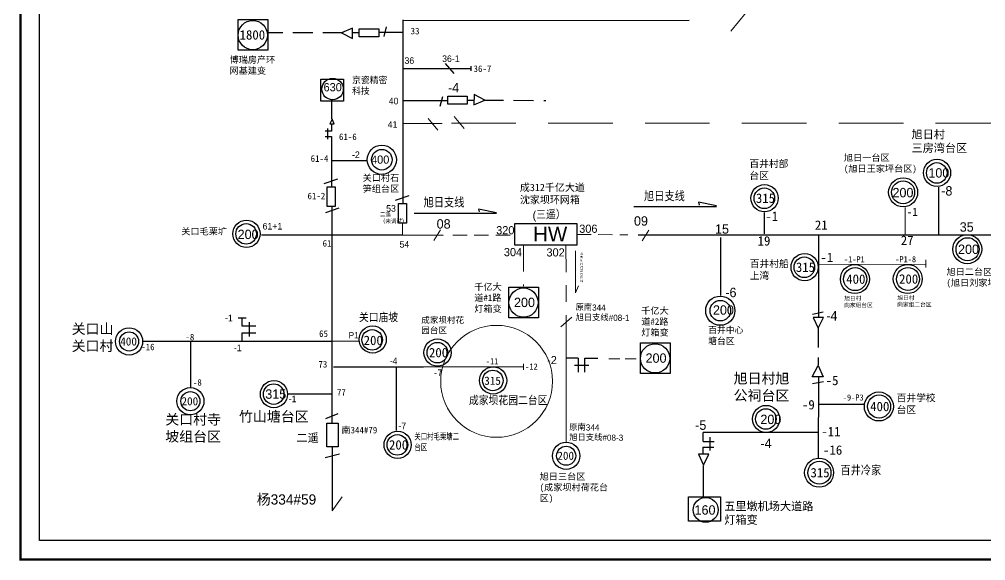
# Model space of a CAD drawing. Extents: x -141 to 255, y -79 to 179.
# Drawn here: x -140.9 to 95.8, y -79.3 to 53.1 of the extents above; entities that cross this region are included whole.
import ezdxf

# ---------------------------------------------------------------- set-up
doc = ezdxf.new("R2010")
doc.units = 0
doc.header["$LTSCALE"] = 0.774411
doc.linetypes.add('DASHED2', pattern=[9.525, 6.35, -3.175])
doc.layers.get('0').update_dxf_attribs({"linetype": 'CONTINUOUS'})
doc.styles.add('hztxt_txtstyle_0.00_0_0', font='', dxfattribs={"bigfont": 'hztxt.shx'})
doc.styles.add('hztxt_txtstyle_1.50_0_0', font='', dxfattribs={"height": 1.5, "bigfont": 'hztxt.shx'})
doc.styles.add('hztxt_txtstyle_1.60_0_0', font='', dxfattribs={"height": 1.6, "bigfont": 'hztxt.shx'})
doc.styles.add('hztxt_txtstyle_1.75_0_0', font='', dxfattribs={"height": 1.75, "bigfont": 'hztxt.shx'})
doc.styles.add('hztxt_txtstyle_1.80_0_0', font='', dxfattribs={"height": 1.8, "bigfont": 'hztxt.shx'})
doc.styles.add('hztxt_txtstyle_100.00_0_0100', font='', dxfattribs={"height": 100, "bigfont": 'hztxt.shx'})
doc.styles.add('hztxt_txtstyle_2.00_0_0', font='', dxfattribs={"height": 2, "bigfont": 'hztxt.shx'})
doc.styles.add('hztxt_txtstyle_2.30_0_0', font='', dxfattribs={"height": 2.3, "bigfont": 'hztxt.shx'})
doc.styles.add('hztxt_txtstyle_200.00_0_0200', font='', dxfattribs={"height": 200, "bigfont": 'hztxt.shx'})
doc.styles.add('SimSun_txtstyle_2.00_0_0', font='simsun.ttc', dxfattribs={"height": 2})
doc.styles.add('仿宋_txtstyle_1.50_0_0', font='simsun.ttc', dxfattribs={"height": 1.5})
doc.styles.add('仿宋_txtstyle_1.60_0_0', font='simsun.ttc', dxfattribs={"height": 1.6})
doc.styles.add('仿宋_txtstyle_150.00_0_0150', font='simsun.ttc', dxfattribs={"height": 150})
doc.styles.add('仿宋_txtstyle_2.00_0_0', font='simsun.ttc', dxfattribs={"height": 2})
doc.styles.add('宋体_txtstyle_0.50_0_0', font='SIMSUN.TTC', dxfattribs={"height": 0.5})
doc.styles.add('宋体_txtstyle_1.00_0_0', font='SIMSUN.TTC', dxfattribs={"height": 1})
doc.styles.add('宋体_txtstyle_1.50_0_0', font='SIMSUN.TTC', dxfattribs={"height": 1.5})
doc.styles.add('宋体_txtstyle_100.00_0_0100', font='SIMSUN.TTC', dxfattribs={"height": 100})
doc.styles.add('宋体_txtstyle_2.00_0_0', font='SIMSUN.TTC', dxfattribs={"height": 2})
doc.styles.add('宋体_txtstyle_2.30_0_0', font='SIMSUN.TTC', dxfattribs={"height": 2.3})
doc.styles.get('hztxt_txtstyle_0.00_0_0').set_extended_font_data('hztxt')
doc.styles.get('hztxt_txtstyle_1.50_0_0').set_extended_font_data('hztxt')
doc.styles.get('hztxt_txtstyle_1.60_0_0').set_extended_font_data('hztxt')
doc.styles.get('hztxt_txtstyle_1.75_0_0').set_extended_font_data('hztxt')
doc.styles.get('hztxt_txtstyle_1.80_0_0').set_extended_font_data('hztxt')
doc.styles.get('hztxt_txtstyle_100.00_0_0100').set_extended_font_data('hztxt')
doc.styles.get('hztxt_txtstyle_2.00_0_0').set_extended_font_data('hztxt')
doc.styles.get('hztxt_txtstyle_2.30_0_0').set_extended_font_data('hztxt')
doc.styles.get('hztxt_txtstyle_200.00_0_0200').set_extended_font_data('hztxt')

msp = doc.modelspace()

# ---------------------------------------------------------------- linework, layer by layer
at = {"color": 7, "linetype": 'Continuous', "lineweight": 0, "ltscale": 1.996058}
msp.add_line((37.16, 54.83), (33.37, 50.24), dxfattribs=at)
at = {"color": 0, "linetype": 'Continuous'}
for p, q in [((-46.92, 53.04), (-46.92, 8.05)), ((-59.27, 50.97), (-61.94, 49.79)), ((-61.94, 49.79), (-59.28, 48.46)), ((-59.28, 48.46), (-59.27, 50.97)), ((-57.6, 49.84), (-59.24, 49.84)), ((-46.92, 49.93), (-52.83, 49.93)), ((-50.99, 51.27), (-51.6, 48.95)), ((-46.92, 41.09), (-30.27, 41.09)), ((-36.54, 42.36), (-34.44, 39.84)), ((-30.27, 41.67), (-30.27, 40.5)), ((-64.35, 28.81), (-64.35, 33.45)), ((-46.87, 33.24), (-35.96, 33.24)), ((-37.8, 31.89), (-37.18, 34.22)), ((-31.18, 33.32), (-29.55, 33.32)), ((-29.5, 34.71), (-29.51, 32.19)), ((-29.51, 32.19), (-26.85, 33.38)), ((-26.85, 33.38), (-29.5, 34.71)), ((-64.29, 28.73), (-64.86, 27.6)), ((-63.78, 27.59), (-64.29, 28.73)), ((-65.32, 23.81), (-65.32, 26.45)), ((-64.86, 27.6), (-63.78, 27.59)), ((-64.36, 25.79), (-64.36, 27.53)), ((-64.42, 25.73), (-65.98, 25.73)), ((-64.41, 24.38), (-65.95, 24.38)), ((-64.35, 18.59), (-55.81, 18.59)), ((-66.2, 12.98), (-62.89, 14.08)), ((84.35, 0.51), (84.35, 12.09)), ((-48.71, 8.9), (-45.4, 10.01)), ((-64.32, 7.38), (-64.32, -45.5)), ((9.68, 7.36), (29.88, 7.36)), ((29.88, 7.51), (25.45, 8.39)), ((25.45, 8.39), (25.63, 7.69)), ((-65.83, 5.88), (-62.52, 6.98)), ((-44.19, 5.66), (-23.99, 5.66)), ((-23.99, 5.81), (-28.42, 6.7)), ((-28.42, 6.7), (-28.24, 5.99)), ((-46.93, 0.36), (-37.04, 0.33)), ((30.89, -0.28), (30.89, -14.42)), ((56.05, -18.54), (53.39, -19.06)), ((53.59, -19.81), (54.77, -22.47)), ((56.1, -19.82), (53.59, -19.81)), ((54.77, -22.47), (56.1, -19.82)), ((-86.34, -25.68), (-86.34, -23.61)), ((-86.34, -23.61), (-82.95, -23.61)), ((53.33, -34.39), (54.83, -31.55)), ((54.83, -31.55), (56.01, -34.39)), ((56.01, -34.39), (53.33, -34.39)), ((56.09, -35.56), (53.43, -36.08)), ((-64.3, -38.58), (-75.15, -38.58)), ((-65.81, -44.51), (-62.77, -43.34)), ((26.56, -48), (26.56, -50.2)), ((54.85, -47.94), (26.59, -47.94)), ((28.28, -49.15), (28.28, -52.36)), ((26.56, -51.59), (29.27, -51.59)), ((26.56, -51.59), (26.56, -53.34)), ((26.59, -50.21), (29.36, -50.21)), ((-65.97, -54.11), (-62.47, -53.18)), ((28.02, -53.29), (25.51, -53.28)), ((25.51, -53.28), (26.69, -55.94)), ((26.69, -55.94), (28.02, -53.29))]:
    msp.add_line(p, q, dxfattribs=at)
at = {"linetype": 'Continuous'}
for p, q in [((-46.92, 52.84), (23.19, 52.94)), ((41.58, 5.86), (41.58, 0.62)), ((-87.3, -19.94), (-85.34, -19.94)), ((-86.34, -21.99), (-86.34, -19.96)), ((-84.57, -20.96), (-84.57, -24.5)), ((-82.95, -21.99), (-86.34, -21.99)), ((-99, -25.6), (-99, -36.9)), ((-4.03, -29.8), (-6.98, -29.8)), ((-3.99, -29.79), (-3.99, -33.19)), ((-2.37, -33.19), (-2.37, -29.79)), ((0.82, -29.9), (-2.36, -29.9)), ((-1.34, -31.57), (-4.88, -31.57)), ((54.95, -41.02), (66.25, -41.02)), ((-64.22, -51.51), (-64.22, -67.12))]:
    msp.add_line(p, q, dxfattribs=at)
at = {"color": 0, "linetype": 'DASHED2'}
for p, q in [((-61.6, 49.79), (-80.03, 49.79)), ((-27.19, 33.38), (-11.94, 33.24)), ((54.8, -22.27), (54.81, -31.5))]:
    msp.add_line(p, q, dxfattribs=at)
at = {"color": 7, "linetype": 'Continuous', "lineweight": 0, "ltscale": 0.235165}
msp.add_line((-40.77, 28.88), (-38.33, 26.03), dxfattribs=at)
at = {"color": 7, "linetype": 'Continuous', "lineweight": 0, "ltscale": 0.463105}
msp.add_line((-34.33, 29.39), (-31.88, 26.43), dxfattribs=at)
at = {"color": 7, "linetype": 'Continuous', "lineweight": 0, "ltscale": 0.945205}
msp.add_line((-46.92, 27.63), (-37.34, 27.63), dxfattribs=at)
at = {"color": 7, "linetype": 'DASHED2', "lineweight": 0, "ltscale": 3.216455}
msp.add_line((-35.05, 27.69), (107.44, 27.69), dxfattribs=at)
at = {"color": 0}
for p, q in [((-64.36, 12.09), (-64.35, 24.42)), ((-81.56, 0.38), (-46.93, 0.36)), ((54.96, -19.81), (54.98, 0.22)), ((-110.61, -25.63), (-64.32, -25.6)), ((-63.91, -31.87), (-41.88, -31.87)), ((54.92, -54.18), (54.94, -34.39))]:
    msp.add_line(p, q, dxfattribs=at)
at = {"color": 7, "linetype": 'Continuous', "lineweight": 0, "ltscale": 0.899659}
for p, q in [((76.14, 0.34), (76.14, 7.12)), ((54.81, -6.84), (81.19, -6.79))]:
    msp.add_line(p, q, dxfattribs=at)
at = {"color": 7, "linetype": 'Continuous', "lineweight": 0, "ltscale": 0.265695}
msp.add_line((-47, 3.27), (-47, 0.36), dxfattribs=at)
at = {"color": 7, "linetype": 'Continuous', "lineweight": 0, "ltscale": 0.25725}
for p, q in [((-37.68, 1.65), (-39.35, -1.02)), ((13.32, 1.57), (11.65, -1.1)), ((-5.54, -19.75), (-8.27, -22.11))]:
    msp.add_line(p, q, dxfattribs=at)
at = {"color": 7, "linetype": 'DASHED2', "lineweight": 0, "ltscale": 0.714584}
for p, q in [((-34.72, 0.29), (-19.4, 0.28)), ((-4.33, 0.48), (8.18, 0.42))]:
    msp.add_line(p, q, dxfattribs=at)
msp.add_line((10.72, 0.4), (118.07, 0.41))
at = {"color": 7, "linetype": 'DASHED2', "lineweight": 0, "ltscale": 1.302978}
for p, q in [((-17.39, -2.17), (-17.39, -12.2)), ((-7.01, -2.29), (-6.92, -16.02))]:
    msp.add_line(p, q, dxfattribs=at)
at = {"color": 7, "linetype": 'Continuous', "lineweight": 0, "ltscale": 0.342465}
for p, q in [((-4.61, -3.54), (-4.61, -13.82)), ((-4.61, -13.82), (-3.92, -12.07))]:
    msp.add_line(p, q, dxfattribs=at)
at = {"color": 7, "linetype": 'Continuous', "lineweight": 0, "ltscale": 0.277673}
for q in [(81.19, -5.73), (81.19, -7.57)]:
    msp.add_line((81.19, -6.79), q, dxfattribs=at)
at = {"color": 7, "linetype": 'Continuous', "lineweight": 0, "ltscale": 1.117093}
msp.add_line((-6.92, -19.3), (-6.92, -50.49), dxfattribs=at)
at = {"color": 7, "linetype": 'Continuous', "lineweight": 0, "ltscale": 0.738043}
msp.add_line((-64.32, -25.6), (-57.65, -25.6), dxfattribs=at)
at = {"color": 7, "linetype": 'DASHED2', "lineweight": 0, "ltscale": 0.543448}
msp.add_line((3.53, -29.93), (11.35, -29.93), dxfattribs=at)
at = {"color": 7}
for p, q in [((-48.56, -31.98), (-48.56, -47.51)), ((-43.15, -31.87), (-17.36, -31.83))]:
    msp.add_line(p, q, dxfattribs=at)
at = {"color": 7, "linetype": 'Continuous', "lineweight": 0, "ltscale": 0.337431}
msp.add_line((-17.36, -31.16), (-17.36, -32.66), dxfattribs=at)
at = {"color": 0, "linetype": 'ByBlock'}
msp.add_line((26.65, -56.12), (26.63, -63.78), dxfattribs=at)
at = {"color": 7, "linetype": 'Continuous', "lineweight": 0, "ltscale": 0.674527}
msp.add_line((-64.22, -67.12), (-61.82, -63.69), dxfattribs=at)
at = {"linetype": 'Continuous', "const_width": 0.575}
msp.add_lwpolyline([(-140.61, 178.52), (254.96, 178.52), (254.96, -79.04), (-140.61, -79.04)], close=True, dxfattribs=at)
at = {"linetype": 'Continuous'}
for points in [[(-135.95, 173.86), (250.31, 173.86), (250.31, -74.39), (-135.95, -74.39)], [(-87.26, 53.06), (-80, 53.06), (-80, 45.57), (-87.26, 45.57)], [(-20.94, -12.4), (-13.67, -12.4), (-13.67, -19.89), (-20.94, -19.89)], [(11.29, -26.04), (18.56, -26.04), (18.56, -33.53), (11.29, -33.53)]]:
    msp.add_lwpolyline(points, close=True, dxfattribs=at)
at = {"color": 0, "linetype": 'Continuous'}
for points in [[(-52.83, 48.82), (-57.61, 48.82), (-57.61, 50.78), (-52.83, 50.78)], [(-67.03, 38.53), (-61.47, 38.53), (-61.47, 33.13), (-67.03, 33.13)], [(-35.96, 34.34), (-31.18, 34.34), (-31.18, 32.38), (-35.96, 32.38)], [(-65.46, 7.34), (-65.46, 12.12), (-63.5, 12.12), (-63.5, 7.34)], [(-47.98, 3.27), (-47.98, 8.05), (-46.02, 8.05), (-46.02, 3.27)], [(-65.57, -45.67), (-62.77, -45.67), (-62.77, -51.5), (-65.57, -51.5)], [(23.01, -63.75), (30.86, -63.75), (30.86, -69.68), (23.01, -69.68)]]:
    msp.add_lwpolyline(points, close=True, dxfattribs=at)
at = {"lineweight": -2}
msp.add_lwpolyline([(-19.47, 3.14), (-4.33, 3.14), (-4.33, -2.17), (-19.47, -2.17)], close=True, dxfattribs=at)
at = {"linetype": 'Continuous'}
for centre in [(-83.7, 49.27), (-17.38, -16.19), (14.85, -29.83)]:
    msp.add_circle(centre, 3.58, dxfattribs=at)
at = {"color": 0, "linetype": 'Continuous'}
for centre, radius in [((-64.16, 36.06), 2.62), ((-52.09, 18.78), 3.58), ((-52.09, 18.78), 2.52), ((83.86, 15.54), 2.52), ((41.61, 9.34), 2.52), ((75.62, 10.8), 2.82), ((-85.33, 0.63), 2.52), ((51.41, -7.54), 2.52), ((63.87, -10.44), 2.82), ((76.81, -10.42), 2.82), ((30.83, -18.16), 3.58), ((30.83, -18.16), 2.52), ((-54.46, -25.31), 2.52), ((-38.49, -28.43), 2.52), ((-24.9, -35.24), 2.52), ((-78.58, -38.58), 2.52), ((69.74, -41.61), 2.82), ((41.98, -44.67), 2.52), ((-48.28, -51), 2.52), ((55.11, -57.81), 2.82), ((27.25, -66.9), 3.05)]:
    msp.add_circle(centre, radius, dxfattribs=at)
at = {"color": 0}
for centre, radius in [((83.92, 15.56), 3.33), ((75.62, 10.8), 3.55), ((41.67, 9.36), 3.33), ((-85.26, 0.64), 3.33), ((51.48, -7.52), 3.33), ((63.8, -10.43), 3.55), ((76.74, -10.41), 3.55), ((-114.01, -25.69), 3.33), ((-114.01, -25.69), 2.34), ((-54.33, -25.2), 3.33), ((-38.43, -28.42), 3.33), ((-24.83, -35.23), 3.33), ((-78.52, -38.57), 3.33), ((-98.99, -40.32), 3.33), ((-98.99, -40.32), 2.34), ((69.67, -41.6), 3.55), ((42.04, -44.66), 3.33), ((-48.22, -50.99), 3.33), ((-6.93, -53.66), 3.33), ((-6.93, -53.66), 2.34), ((55.04, -57.8), 3.55)]:
    msp.add_circle(centre, radius, dxfattribs=at)
msp.add_circle((91.33, -3.12), 3.55)
at = {"color": 7, "linetype": 'Continuous'}
msp.add_circle((91.4, -3.13), 2.82, dxfattribs=at)
at = {"color": 12, "linetype": 'Continuous', "lineweight": 0, "ltscale": 0.937309, "true_color": 0xc00000}
msp.add_circle((-23.97, -35.45), 13.7, dxfattribs=at)

# ---------------------------------------------------------------- texts
at = {"attachment_point": 1}
for s, insert, char_height, width, style in [('{\\fSimSun|b0|i0|c134|p2;1800}', (-86.94, 50.48), 2.3, 4.8377, 'hztxt_txtstyle_0.00_0_0'), ('旭日村^M^J三房湾台区', (77.68, 25.98), 2, 29.4048, 'SimSun_txtstyle_2.00_0_0'), ('35', (89.48, 3.47), 2.3, 4.8377, 'hztxt_txtstyle_0.00_0_0'), ('200', (89.07, -1.99), 2.3, 4.8377, 'hztxt_txtstyle_0.00_0_0'), ('{\\fSimSun|b0|i0|c134|p2;旭日二台区\\P(旭日刘家坪台区)}', (86.24, -7.85), 1.6, 18.6109, 'hztxt_txtstyle_0.00_0_0'), ('{\\fSimSun|b0|i0|c134|p2;千亿大道#1路灯箱变}', (-29.44, -11.54), 1.6, 8.0635, 'hztxt_txtstyle_1.60_0_0'), ('200', (-19.71, -14.98), 2.3, 4.8377, 'hztxt_txtstyle_0.00_0_0'), ('{\\fSimSun|b0|i0|c134|p2;千亿大道#2路灯箱变}', (11.47, -17.36), 1.6, 8.0635, 'hztxt_txtstyle_1.60_0_0'), ('200', (12.52, -28.62), 2.3, 4.8377, 'hztxt_txtstyle_0.00_0_0'), ('{\\fSimSun|b0|i0|c134|p2;旭日三台区\\P(成家坝村荷花台区)}', (-13.43, -57.93), 1.6, 18.6109, 'hztxt_txtstyle_1.60_0_0')]:
    msp.add_mtext(s, dxfattribs=dict(at, insert=insert, char_height=char_height, width=width, style=style))
at = {"color": 0, "attachment_point": 1}
for s, insert, char_height, width, style in [('{\\fSimSun|b0|i0|c134|p2; 33}', (-46.12, 51.06), 1.6, 14.2098, 'hztxt_txtstyle_0.00_0_0'), ('{\\fSimSun|b0|i0|c134|p2;博瑞房产环网基建变}', (-89.41, 44.04), 1.6, 11.2371, 'hztxt_txtstyle_0.00_0_0'), ('36', (-46.54, 43.84), 1.6, 14.2098, 'hztxt_txtstyle_0.00_0_0'), ('36-1', (-37.32, 44.3), 1.6, 14.2098, 'hztxt_txtstyle_0.00_0_0'), ('{\\fSimSun|b0|i0|c134|p2;36-7}', (-29.62, 41.85), 1.6, 14.2098, 'hztxt_txtstyle_0.00_0_0'), ('京瓷精密科技', (-59.38, 38.94), 1.6, 10.0477, 'hztxt_txtstyle_0.00_0_0'), ('{\\H0.8696x;630}', (-66.36, 37.52), 2.3, 7.5011, 'hztxt_txtstyle_0.00_0_0'), ('-4', (-35.88, 37.55), 2.3, 4.8377, 'hztxt_txtstyle_0.00_0_0'), ('40', (-50.41, 33.94), 1.6, 14.2098, 'hztxt_txtstyle_0.00_0_0'), ('{\\fSimSun|b0|i0|c134|p2;61-6}', (-62.59, 25.18), 1.6, 10.0477, 'hztxt_txtstyle_0.00_0_0'), ('{\\fSimSun|b0|i0|c134|p2;61-4}', (-69.53, 19.86), 1.6, 10.0477, 'hztxt_txtstyle_0.00_0_0'), ('-2', (-59.39, 20.8), 1.6, 10.0477, 'hztxt_txtstyle_0.00_0_0'), ('400', (-54.72, 19.81), 2, 11.6237, 'hztxt_txtstyle_0.00_0_0'), ('{\\fSimSun|b0|i0|c134|p2;百井村部台区}', (37.96, 18.68), 1.75, 10.4685, 'hztxt_txtstyle_0.00_0_0'), ('{\\fSimSun|b0|i0|c134|p2;旭日一台区\\P(旭日王家坪台区)}', (61.11, 20.07), 1.6, 18.33, 'hztxt_txtstyle_0.00_0_0'), ('{\\fSimSun|b0|i0|c134|p2;关口村石笋组台区}', (-56.8, 15.14), 1.6, 10.0477, 'hztxt_txtstyle_0.00_0_0'), ('200', (73.01, 11.88), 2.3, 4.8377, 'hztxt_txtstyle_0.00_0_0'), ('{\\fSimSun|b0|i0|c134|p2;61-2}', (-70.29, 10.71), 1.6, 10.0477, 'hztxt_txtstyle_0.00_0_0'), ('旭日支线', (-41.86, 9.58), 2.5, 16.4292, 'hztxt_txtstyle_0.00_0_0'), ('旭日支线', (12.14, 11.1), 2.5, 16.4292, 'hztxt_txtstyle_0.00_0_0'), ('{\\fSimSun|b0|i0|c134|p2;315}', (39.55, 10.51), 2.3, 4.8377, 'hztxt_txtstyle_0.00_0_0'), ('{\\fSimSun|b0|i0|c134|p2;-1}', (41.86, 6.1), 2.3, 4.8377, 'hztxt_txtstyle_0.00_0_0'), ('61+1', (-81.3, 3.3), 1.6, 10.0477, 'hztxt_txtstyle_0.00_0_0'), ('08', (-38.66, 4.22), 2.3, 4.8377, 'hztxt_txtstyle_2.30_0_0'), ('15', (29.53, 2.98), 2.3, 4.8377, 'hztxt_txtstyle_0.00_0_0'), ('{\\fSimSun|b0|i0|c134|p2;21}', (54, 3.93), 2.3, 4.8377, 'hztxt_txtstyle_0.00_0_0'), ('{\\fSimSun|b0|i0|c134|p2;关口毛栗圹}', (-101.22, 2.04), 1.6, 13.1222, 'hztxt_txtstyle_0.00_0_0'), ('200', (-87.41, 1.66), 2.3, 4.8377, 'hztxt_txtstyle_0.00_0_0'), ('{\\fSimSun|b0|i0|c134|p2;19}', (39.97, 0.07), 2.3, 4.8377, 'hztxt_txtstyle_0.00_0_0'), ('{\\fSimSun|b0|i0|c134|p2;61}', (-66.6, -0.89), 1.6, 10.0477, 'hztxt_txtstyle_0.00_0_0'), ('54', (-47.75, -1.13), 1.6, 10.0477, 'hztxt_txtstyle_0.00_0_0'), ('{\\fSimSun|b0|i0|c134|p2;-1}', (55.35, -3.98), 2.3, 4.8377, 'hztxt_txtstyle_0.00_0_0'), ('{\\fSimSun|b0|i0|c134|p2;315}', (49.35, -6.37), 2.3, 4.8377, 'hztxt_txtstyle_0.00_0_0'), ('{\\fSimSun|b0|i0|c134|p2;400}', (61.68, -9.28), 2.3, 4.8377, 'hztxt_txtstyle_0.00_0_0'), ('-6', (32.06, -12.56), 2.3, 4.8377, 'hztxt_txtstyle_0.00_0_0'), ('200', (29.03, -16.85), 2.3, 4.8377, 'hztxt_txtstyle_0.00_0_0'), ('-4', (56.79, -18.28), 2.3, 4.8377, 'hztxt_txtstyle_0.00_0_0'), ('{\\fSimSun|b0|i0|c134|p2;关口山关口村}', (-128.06, -21.36), 2.5, 11.2061, 'hztxt_txtstyle_0.00_0_0'), ('-1', (-90.51, -19.14), 1.6, 10.0477, 'hztxt_txtstyle_0.00_0_0'), ('{\\fSimSun|b0|i0|c134|p2;65}', (-67.45, -22.98), 1.6, 10.0477, 'hztxt_txtstyle_0.00_0_0'), ('百井中心塘台区', (27.85, -22.24), 1.6, 10.0477, 'hztxt_txtstyle_0.00_0_0'), ('{\\fSimSun|b0|i0|c134|p2;400}', (-116.17, -24.69), 2, 7.1844, 'hztxt_txtstyle_0.00_0_0'), ('{\\fSimSun|b0|i0|c134|p2;-8}', (-100.2, -23.82), 1.6, 10.0477, 'hztxt_txtstyle_0.00_0_0'), ('{\\fSimSun|b0|i0|c134|p2;200}', (-56.54, -24.28), 2.3, 4.8377, 'hztxt_txtstyle_0.00_0_0'), ('{\\fSimSun|b0|i0|c134|p2;-16}', (-111.02, -26.24), 1.6, 10.0477, 'hztxt_txtstyle_0.00_0_0'), ('-1', (-88.34, -26.47), 1.6, 10.0477, 'hztxt_txtstyle_0.00_0_0'), ('{\\fSimSun|b0|i0|c134|p2;200}', (-40.55, -27.27), 2.3, 4.8377, 'hztxt_txtstyle_0.00_0_0'), ('{\\fSimSun|b0|i0|c134|p2;73}', (-67.62, -30.47), 1.6, 10.0477, 'hztxt_txtstyle_0.00_0_0'), ('{\\fMS PGothic|b0|i0|c128|p34;-\\fMS PGothic|b0|i0|c134|p34;4}', (-50.14, -29.66), 1.6, 10.0477, 'hztxt_txtstyle_0.00_0_0'), ('{\\fSimSun|b0|i0|c134|p2;旭日村旭公祠台区}', (34.11, -33.48), 2.5, 14.9551, 'hztxt_txtstyle_0.00_0_0'), ('{\\fSimSun|b0|i0|c134|p2;-8}', (-98.36, -34.92), 1.6, 10.0477, 'hztxt_txtstyle_0.00_0_0'), ('{\\fSimSun|b0|i0|c134|p2;-5}', (56.65, -34.09), 2.3, 4.8377, 'hztxt_txtstyle_0.00_0_0'), ('315', (-80.64, -37.42), 2.3, 4.8377, 'hztxt_txtstyle_0.00_0_0'), ('{\\fSimSun|b0|i0|c134|p2;77}', (-63.08, -37.33), 1.6, 10.0477, 'hztxt_txtstyle_0.00_0_0'), ('{\\fSimSun|b0|i0|c134|p2;200}', (-101.16, -39.32), 2, 7.1844, 'hztxt_txtstyle_0.00_0_0'), ('-1', (-74.9, -38.95), 1.6, 10.0477, 'hztxt_txtstyle_0.00_0_0'), ('{\\fSimSun|b0|i0|c134|p2;-9}', (50.84, -40.02), 2.3, 4.8377, 'hztxt_txtstyle_0.00_0_0'), ('{\\fSimSun|b0|i0|c134|p2;百井学校台区}', (74.03, -38.61), 1.75, 10.4685, 'hztxt_txtstyle_0.00_0_0'), ('{\\fSimSun|b0|i0|c134|p2;竹山塘台区}', (-87.08, -42.81), 2.5, 19.2857, 'hztxt_txtstyle_0.00_0_0'), ('{\\fSimSun|b0|i0|c134|p2;400}', (67.55, -40.45), 2.3, 4.8377, 'hztxt_txtstyle_0.00_0_0'), ('{\\fSimSun|b0|i0|c134|p2;关口村寺坡组台区}', (-105.14, -43.53), 2.5, 15.0406, 'hztxt_txtstyle_0.00_0_0'), ('{\\fSimSun|b0|i0|c134|p2;南344#79}', (-61.98, -46.59), 1.6, 14.778, 'hztxt_txtstyle_0.00_0_0'), ('-7', (-48.03, -45.56), 1.6, 10.0477, 'hztxt_txtstyle_0.00_0_0'), ('-5', (24.67, -45.02), 2.3, 4.8377, 'hztxt_txtstyle_0.00_0_0'), ('{\\fSimSun|b0|i0|c134|p2;-11}', (55.57, -46.6), 2.3, 4.8377, 'hztxt_txtstyle_0.00_0_0'), ('{\\fNSimSun|b0|i0|c134|p49;\\W0.7;关口村毛栗塘二台区}', (-44.12, -48.14), 1.6, 12.2969, 'hztxt_txtstyle_0.00_0_0'), ('-4', (40.66, -49.47), 2.3, 14.6428, 'hztxt_txtstyle_0.00_0_0'), ('{\\fSimSun|b0|i0|c134|p2;200}', (-50.34, -49.84), 2.3, 4.8377, 'hztxt_txtstyle_0.00_0_0'), ('{\\fSimSun|b0|i0|c134|p2;-16}', (56.01, -51.11), 2.3, 4.8377, 'hztxt_txtstyle_0.00_0_0'), ('{\\fSimSun|b0|i0|c134|p2;200}', (-9.09, -52.66), 2, 7.1844, 'hztxt_txtstyle_0.00_0_0'), ('{\\fSimSun|b0|i0|c134|p2;315}', (52.92, -56.65), 2.3, 4.8377, 'hztxt_txtstyle_0.00_0_0'), ('百井冷家', (60.25, -55.99), 2.5, 16.4292, 'hztxt_txtstyle_0.00_0_0'), ('160', (24.52, -65.78), 2.3, 4.8377, 'hztxt_txtstyle_0.00_0_0')]:
    msp.add_mtext(s, dxfattribs=dict(at, insert=insert, char_height=char_height, width=width, style=style))
at = {"color": 7, "attachment_point": 1}
for s, insert, char_height, width, style in [('41', (-50.65, 28.2), 1.6, 14.2098, 'hztxt_txtstyle_1.60_0_0'), ('100', (81.8, 16.71), 2.3, 4.8377, 'hztxt_txtstyle_2.30_0_0'), ('-8', (84.95, 12.31), 2.3, 4.8377, 'hztxt_txtstyle_2.30_0_0'), ('53', (-51.03, 7.66), 1.6, 10.0477, 'hztxt_txtstyle_1.60_0_0'), ('09', (9.68, 4.94), 2.3, 4.8377, 'hztxt_txtstyle_2.30_0_0'), ('27', (75.05, 0.2), 2.3, 4.8377, '宋体_txtstyle_2.30_0_0'), ('{\\fSimSun|b0|i0|c134|p2;百井村船上湾}', (38.05, -5.79), 1.75, 10.4685, 'hztxt_txtstyle_1.75_0_0'), ('-1-P1', (61.11, -4.85), 1.5, 4.8377, '宋体_txtstyle_1.50_0_0'), ('-P1-8', (73.69, -4.82), 1.5, 4.8377, '宋体_txtstyle_1.50_0_0'), ('{\\fSimSun|b0|i0|c134|p2;200}', (74.62, -9.26), 2.3, 4.8377, 'hztxt_txtstyle_2.30_0_0'), ('关口庙坡', (-57.7, -18.95), 2, 21.3679, 'hztxt_txtstyle_2.00_0_0'), ('{\\fSimSun|b0|i0|c134|p2;成家坝村花园台区}', (-42.43, -19.7), 1.5, 12.2969, 'hztxt_txtstyle_1.50_0_0'), ('-7', (-39.5, -32.51), 1.6, 10.0477, '仿宋_txtstyle_1.60_0_0'), ('-9-P3', (60.84, -38.65), 1.5, 4.8377, '宋体_txtstyle_1.50_0_0'), ('200', (40.65, -43.61), 2.3, 4.8377, 'hztxt_txtstyle_2.30_0_0'), ('{\\fSimSun|b0|i0|c134|p2;五里墩机场大道路灯箱变}', (31.8, -65.01), 2, 22.7548, 'hztxt_txtstyle_2.00_0_0')]:
    msp.add_mtext(s, dxfattribs=dict(at, insert=insert, char_height=char_height, width=width, style=style))
at = {"linetype": 'Continuous', "attachment_point": 1}
for s, insert, char_height, width, style in [('{\\fSimSun|b0|i0|c134|p2;成312千亿大道沈家坝环网箱}', (-18.28, 12.89), 1.8, 16.1467, 'hztxt_txtstyle_1.80_0_0'), ('{\\fSimSun|b0|i0|c134|p2;杨}334#59', (-82.73, -63.1), 2.5, 22.3027, 'hztxt_txtstyle_0.00_0_0')]:
    msp.add_mtext(s, dxfattribs=dict(at, insert=insert, char_height=char_height, width=width, style=style))
at = {"color": 2, "linetype": 'Continuous', "lineweight": 0, "ltscale": 0.265695, "true_color": 0xffff00, "insert": (-52.57, 5.81), "char_height": 1, "attachment_point": 1, "style": 'hztxt_txtstyle_100.00_0_0100'}
msp.add_mtext('二遥^M^J（未调试）', dxfattribs=at)
at = {"color": 4, "linetype": 'DASHED2', "lineweight": 0, "ltscale": 0.844329, "true_color": 0x00ffff, "insert": (-15.16, 6.23), "char_height": 2, "attachment_point": 1, "style": 'hztxt_txtstyle_200.00_0_0200'}
msp.add_mtext('(三遥）', dxfattribs=at)
at = {"color": 7, "linetype": 'Continuous', "lineweight": 0, "ltscale": 0.899659, "attachment_point": 1}
for s, insert, char_height, style in [('-1', (76.51, 7.03), 2, '宋体_txtstyle_2.00_0_0'), ('旭日村^M^J向家组台区', (61.18, -14.63), 1, '宋体_txtstyle_100.00_0_0100'), ('旭日村^M^J向家组二台区', (74.18, -14.49), 1, '宋体_txtstyle_1.00_0_0')]:
    msp.add_mtext(s, dxfattribs=dict(at, insert=insert, char_height=char_height, style=style))
at = {"color": 7, "linetype": 'DASHED2', "lineweight": 0, "ltscale": 0.723876, "char_height": 2, "attachment_point": 1, "style": 'hztxt_txtstyle_2.00_0_0'}
for s, insert in [('320', (-24.07, 2.53)), ('306', (-3.73, 2.89)), ('304', (-22.19, -2.83)), ('302', (-11.75, -2.9))]:
    msp.add_mtext(s, dxfattribs=dict(at, insert=insert))
at = {"lineweight": -2, "insert": (-15.02, 2.37), "char_height": 3.588, "width": 41.1029, "attachment_point": 1, "style": 'hztxt_txtstyle_0.00_0_0'}
msp.add_mtext('{\\fArial|b0|i0|c0|p32;HW}', dxfattribs=at)
at = {"color": 2, "linetype": 'DASHED2', "lineweight": 0, "ltscale": 0.719011, "true_color": 0xffff00, "insert": (-3.5, -3.98), "char_height": 0.5, "attachment_point": 1, "style": '宋体_txtstyle_0.50_0_0'}
msp.add_mtext('成^M^J家^M^J坝^M^J村^M^J荷^M^J花^M^J台^M^J区^M^J线', dxfattribs=at)
at = {"color": 7, "linetype": 'Continuous', "lineweight": 0, "ltscale": 2.111875, "char_height": 1.5, "attachment_point": 1, "style": 'hztxt_txtstyle_1.50_0_0'}
for s, insert in [('原南344^M^J旭日支线#08-1', (-4.63, -16.66)), ('原南344^M^J旭日支线#08-3', (-6.17, -45.99))]:
    msp.add_mtext(s, dxfattribs=dict(at, insert=insert))
at = {"color": 7, "linetype": 'Continuous', "lineweight": 0, "ltscale": 0.738043, "insert": (-60.21, -23.41), "char_height": 1.5, "attachment_point": 1, "style": 'hztxt_txtstyle_1.50_0_0'}
msp.add_mtext('P1', dxfattribs=at)
at = {"color": 7, "linetype": 'Continuous', "lineweight": 0, "ltscale": 0.562385, "attachment_point": 1}
for s, insert, char_height, style in [('-11', (-26.6, -29.78), 1.5, '仿宋_txtstyle_150.00_0_0150'), ('315', (-27, -34.3), 2, '仿宋_txtstyle_2.00_0_0'), ('成家坝花园二台区', (-30.74, -39.26), 2, 'hztxt_txtstyle_200.00_0_0200')]:
    msp.add_mtext(s, dxfattribs=dict(at, insert=insert, char_height=char_height, style=style))
at = {"color": 7, "linetype": 'Continuous', "lineweight": 0, "ltscale": 0.651813, "insert": (-11.59, -29.25), "char_height": 2, "attachment_point": 1, "style": 'hztxt_txtstyle_2.00_0_0'}
msp.add_mtext('-2', dxfattribs=at)
at = {"color": 7, "linetype": 'Continuous', "lineweight": 0, "ltscale": 0.337431, "insert": (-16.97, -31.08), "char_height": 1.5, "attachment_point": 1, "style": '仿宋_txtstyle_1.50_0_0'}
msp.add_mtext('-12', dxfattribs=at)
at = {"color": 2, "linetype": 'Continuous', "lineweight": 0, "ltscale": 0.96383, "true_color": 0xffff00, "insert": (-73, -48.27), "char_height": 2, "attachment_point": 1, "style": '仿宋_txtstyle_2.00_0_0'}
msp.add_mtext('二遥', dxfattribs=at)

doc.saveas('drawing.dxf')
